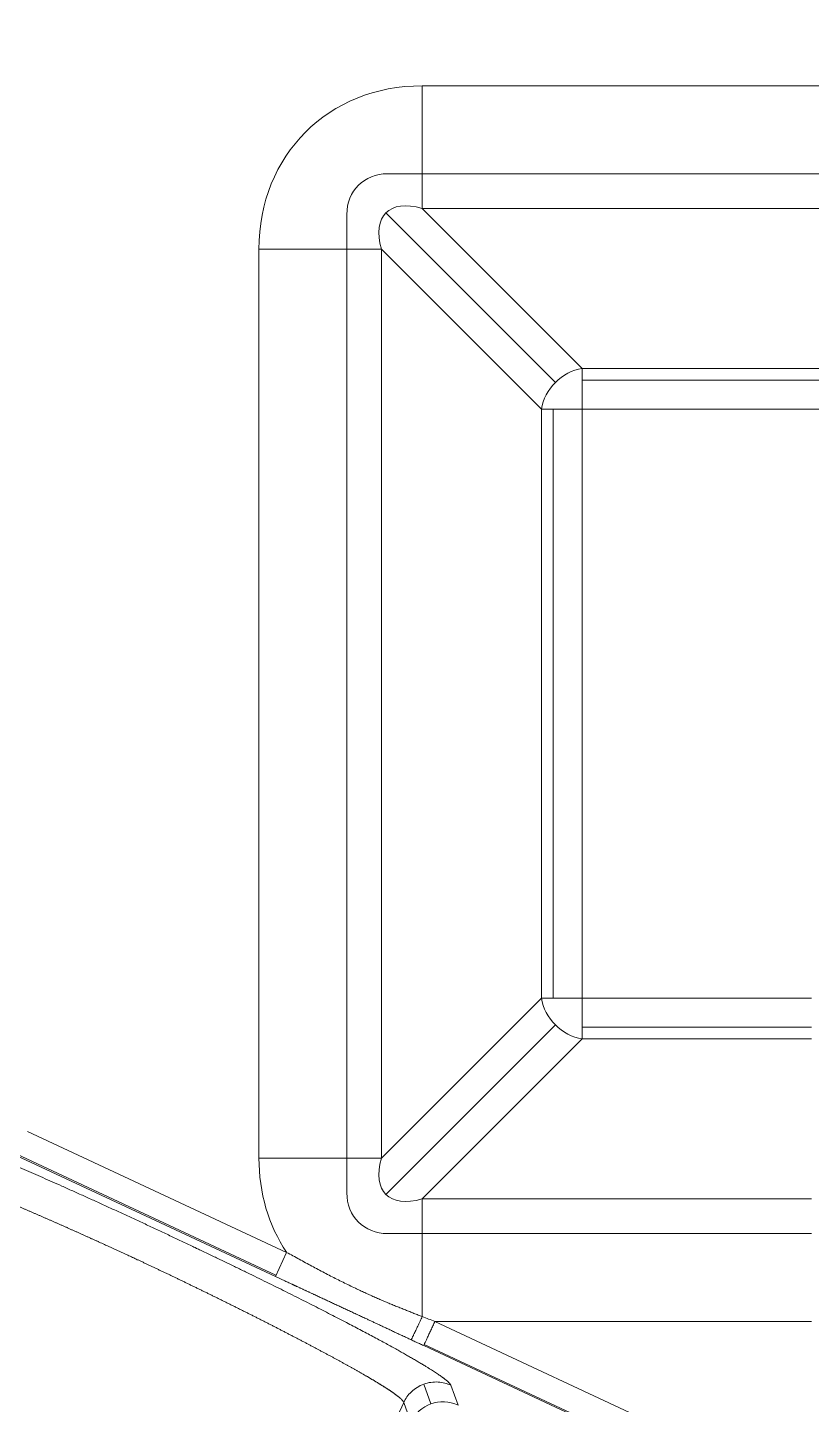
# Model space of a CAD drawing. Header units: millimetres. Extents: x 473 to 1051, y 289 to 609.
# Drawn here: x 654.75 to 663.62, y 430.92 to 446.5 of the extents above; entities that cross this region are included whole.
import ezdxf

# ---------------------------------------------------------------- set-up
doc = ezdxf.new("R2010")
doc.units = ezdxf.units.MM
doc.layers.add('core', color=7, linetype='Continuous', lineweight=20)

msp = doc.modelspace()

# ---------------------------------------------------------------- linework, layer by layer
at = {"layer": 'core', "lineweight": 13}
for p, q in [((669.497, 445.837), (659.216, 445.837)), ((659.216, 444.451), (659.216, 445.837)), ((658.823, 444.843), (669.89, 444.843)), ((660.723, 442.482), (658.804, 444.4)), ((659.216, 444.451), (669.497, 444.451)), ((659.216, 444.451), (661.027, 442.64)), ((658.361, 433.315), (658.361, 444.381)), ((657.367, 443.989), (657.367, 433.707)), ((657.367, 443.989), (658.754, 443.989)), ((658.754, 433.707), (658.754, 443.989)), ((660.565, 442.178), (658.754, 443.989)), ((667.686, 442.64), (661.027, 442.64)), ((661.027, 442.178), (661.027, 442.64)), ((667.686, 442.509), (661.027, 442.509)), ((660.565, 442.178), (660.565, 435.518)), ((660.565, 442.178), (661.027, 442.178)), ((660.696, 442.178), (660.696, 435.518)), ((661.027, 442.178), (667.686, 442.178)), ((661.027, 435.518), (661.027, 442.178)), ((658.754, 433.707), (660.565, 435.518)), ((661.027, 435.518), (660.565, 435.518)), ((661.027, 435.056), (661.027, 435.518)), ((663.622, 435.518), (661.027, 435.518)), ((660.723, 435.214), (658.804, 433.296)), ((661.027, 435.056), (659.216, 433.245)), ((663.622, 435.187), (661.027, 435.187)), ((661.027, 435.056), (663.622, 435.056)), ((654.747, 434.009), (657.68, 432.641)), ((654.62, 433.736), (657.553, 432.368)), ((657.559, 432.382), (654.626, 433.75)), ((658.754, 433.707), (657.367, 433.707)), ((659.216, 431.914), (659.216, 433.245)), ((663.622, 433.245), (659.216, 433.245)), ((658.823, 432.853), (663.622, 432.853)), ((659.359, 431.859), (662.898, 430.208)), ((659.359, 431.859), (663.622, 431.859)), ((659.232, 431.586), (662.133, 430.233)), ((659.238, 431.599), (662.317, 430.164)), ((659.314, 430.926), (659.233, 431.15)), ((659.54, 431.137), (659.621, 430.913)), ((656.322, 425.189), (659.006, 430.943)), ((659.087, 430.719), (659.006, 430.943))]:
    msp.add_line(p, q, dxfattribs=at)
at = {"layer": 'core', "lineweight": 18}
msp.add_line((657.553, 432.368), (657.68, 432.641), dxfattribs=at)
for radius, start, end in [(100.547, 306.63636, 233.36541), (99.038, 307.10125, 78.9399), (98.958, 307.11669, 78.9275)]:
    msp.add_arc((633.422, 459.219), radius, start, end, dxfattribs=at)
at = {"layer": 'core', "lineweight": 13}
for radius, start, end in [(100.107, 306.80958, 233.19042), (99.239, 307.05866, 79.0173), (99.048, 307.09926, 78.94197)]:
    msp.add_arc((633.422, 459.219), radius, start, end, dxfattribs=at)
for centre, major_axis, ratio, start_param, end_param in [((659.557, 443.647), (-1.665, 1.665), 0.854588, 5.576034, 6.990337), ((658.909, 444.296), (-0.416, 0.416), 0.854588, 5.576034, 6.990337), ((659.557, 443.647), (-0.753, 0.753), 0.472398, 5.576034, 6.990337), ((661.027, 442.178), (0.356, 0.356), 0.854588, 0.863645, 2.277948), ((661.027, 435.518), (-0.356, 0.356), 0.854588, 0.863645, 2.277948), ((633.422, 453.655), (0, 84.612), 0.999984, 3.370106, 4.481642), ((633.422, 453.651), (0, 84.914), 0.999984, 3.371907, 4.479839), ((659.557, 434.049), (-1.665, -1.665), 0.854588, 5.576034, 6.117363), ((659.557, 434.049), (0.753, 0.753), 0.472398, 2.434441, 3.848744), ((658.909, 433.4), (-0.416, -0.416), 0.854588, 5.576034, 6.990337), ((659.451, 430.549), (-0.378, -0.138), 0.997265, 3.92836, 5.496418)]:
    msp.add_ellipse(centre, major_axis=major_axis, ratio=ratio, start_param=start_param, end_param=end_param, dxfattribs=at)
at = {"layer": 'core', "lineweight": 18}
for points, degree, knots in [([(652.62, 434.364), (652.649, 434.372), (652.82, 434.333), (653.111, 434.235), (653.508, 434.084), (653.996, 433.885), (654.56, 433.645), (654.869, 433.509), (655.479, 433.24), (656.16, 432.923)], 2, [0, 0, 0, 0.125, 0.25, 0.375, 0.5, 0.625, 0.75, 0.75, 1, 1, 1]), ([(656.16, 432.923), (656.501, 432.763), (657.137, 432.459), (657.741, 432.162), (658.288, 431.884), (658.754, 431.638), (659.124, 431.431), (659.256, 431.351), (659.515, 431.192), (659.54, 431.137)], 2, [0, 0, 0, 0.125, 0.25, 0.375, 0.5, 0.625, 0.75, 0.75, 1, 1, 1]), ([(659.216, 431.914), (659.2, 431.92), (659.169, 431.932), (659.121, 431.951), (659.073, 431.97), (659.024, 431.989), (658.975, 432.009), (658.925, 432.029), (658.875, 432.049), (658.825, 432.07), (658.773, 432.092), (658.722, 432.114), (658.67, 432.137), (658.617, 432.161), (658.565, 432.185), (658.512, 432.209), (658.453, 432.237), (658.389, 432.268), (658.319, 432.302), (658.249, 432.337), (658.178, 432.373), (658.107, 432.41), (658.036, 432.447), (657.965, 432.485), (657.894, 432.524), (657.823, 432.563), (657.752, 432.602), (657.704, 432.628), (657.68, 432.641)], 3, [0, 0, 0, 0, 0.02962, 0.059618, 0.089995, 0.120754, 0.151895, 0.183417, 0.21532, 0.247602, 0.280263, 0.313296, 0.346693, 0.380443, 0.414539, 0.448968, 0.483715, 0.529058, 0.574839, 0.621013, 0.66754, 0.714382, 0.761497, 0.80884, 0.856377, 0.904092, 0.951971, 1, 1, 1, 1]), ([(659.089, 431.652), (658.891, 431.745), (658.714, 431.828), (658.551, 431.904), (658.349, 431.998), (658.159, 432.086), (657.97, 432.174), (657.868, 432.222), (657.765, 432.269), (657.717, 432.292), (657.553, 432.368)], 2, [0, 0, 0, 0.25, 0.25, 0.5, 0.5, 0.75, 0.75, 0.875, 0.875, 1, 1, 1])]:
    msp.add_open_spline(points, degree=degree, knots=knots, dxfattribs=at)
at = {"layer": 'core', "lineweight": 13}
for points, knots in [([(652.704, 371.417), (653.182, 371.529), (653.659, 371.645), (654.61, 371.886), (655.56, 372.135), (656.504, 372.4), (657.211, 372.605), (657.447, 372.675), (657.917, 372.816), (658.151, 372.887), (660.259, 373.539), (662.107, 374.182), (665.752, 375.594), (667.548, 376.363), (670.205, 377.61), (671.085, 378.042), (672.176, 378.601), (672.393, 378.714), (672.828, 378.941), (673.478, 379.285), (674.122, 379.637), (676.257, 380.827), (677.923, 381.833), (681.173, 383.952), (684.343, 386.178), (687.352, 388.615), (690.28, 391.159), (691.704, 392.484), (693.777, 394.552), (694.458, 395.256), (695.798, 396.69), (696.454, 397.416), (698.379, 399.624), (699.605, 401.134), (701.945, 404.226), (704.174, 407.392), (706.181, 410.705), (708.077, 414.091), (708.968, 415.821), (710.012, 418.03), (710.319, 418.697), (710.619, 419.368), (710.817, 419.817), (710.915, 420.042), (711.399, 421.168), (711.771, 422.075), (712.837, 424.81), (713.483, 426.655), (714.646, 430.389), (715.164, 432.277), (715.616, 434.187)], [0, 0, 0, 0, 0.015625, 0.015625, 0.03125, 0.046875, 0.046875, 0.054688, 0.054688, 0.0625, 0.0625, 0.125, 0.125, 0.1875, 0.1875, 0.21875, 0.21875, 0.226563, 0.226563, 0.234375, 0.25, 0.25, 0.3125, 0.3125, 0.375, 0.4375, 0.4375, 0.5, 0.5, 0.53125, 0.53125, 0.5625, 0.5625, 0.625, 0.625, 0.6875, 0.75, 0.75, 0.8125, 0.8125, 0.828125, 0.835938, 0.835938, 0.84375, 0.84375, 0.875, 0.875, 0.9375, 0.9375, 1, 1, 1, 1]), ([(655.99, 432.558), (655.981, 432.563), (655.963, 432.571), (655.936, 432.584), (655.909, 432.596), (655.882, 432.609), (655.855, 432.621), (655.827, 432.634), (655.799, 432.647), (655.772, 432.66), (655.744, 432.672), (655.716, 432.685), (655.688, 432.698), (655.659, 432.711), (655.631, 432.724), (655.603, 432.737), (655.574, 432.75), (655.545, 432.763), (655.516, 432.776), (655.487, 432.789), (655.458, 432.802), (655.429, 432.815), (655.4, 432.828), (655.371, 432.841), (655.342, 432.855), (655.312, 432.868), (655.283, 432.881), (655.253, 432.894), (655.223, 432.907), (655.194, 432.921), (655.164, 432.934), (655.134, 432.947), (655.104, 432.96), (655.074, 432.973), (655.044, 432.987), (655.014, 433), (654.984, 433.013), (654.954, 433.026), (654.924, 433.039), (654.893, 433.053), (654.863, 433.066), (654.833, 433.079), (654.803, 433.092), (654.772, 433.105), (654.742, 433.118), (654.712, 433.131), (654.682, 433.144), (654.652, 433.157), (654.621, 433.17), (654.591, 433.183), (654.561, 433.196), (654.531, 433.209), (654.501, 433.222), (654.471, 433.234), (654.441, 433.247), (654.411, 433.26), (654.381, 433.272), (654.351, 433.285), (654.322, 433.297), (654.292, 433.31), (654.263, 433.322), (654.233, 433.335), (654.204, 433.347), (654.175, 433.359), (654.145, 433.371), (654.116, 433.383), (654.088, 433.395), (654.059, 433.407), (654.03, 433.418), (654.002, 433.43), (653.973, 433.442), (653.945, 433.453), (653.917, 433.464), (653.889, 433.476), (653.862, 433.487), (653.834, 433.498), (653.807, 433.509), (653.78, 433.52), (653.753, 433.53), (653.726, 433.541), (653.7, 433.551), (653.674, 433.562), (653.648, 433.572), (653.622, 433.582), (653.597, 433.592), (653.571, 433.602), (653.546, 433.611), (653.522, 433.621), (653.497, 433.63), (653.473, 433.639), (653.449, 433.648), (653.426, 433.657), (653.403, 433.665), (653.38, 433.674), (653.357, 433.682), (653.335, 433.69), (653.313, 433.698), (653.292, 433.706), (653.27, 433.714), (653.25, 433.721), (653.229, 433.728), (653.209, 433.735), (653.189, 433.742), (653.17, 433.748), (653.151, 433.755), (653.133, 433.761), (653.115, 433.767), (653.097, 433.772), (653.08, 433.778), (653.063, 433.783), (653.047, 433.788), (653.031, 433.793), (653.016, 433.797), (653.001, 433.802), (652.986, 433.806), (652.973, 433.809), (652.959, 433.813), (652.946, 433.816), (652.934, 433.819), (652.922, 433.822), (652.911, 433.824), (652.9, 433.826), (652.889, 433.828), (652.88, 433.83), (652.871, 433.831), (652.862, 433.832), (652.854, 433.833), (652.846, 433.834), (652.84, 433.834), (652.833, 433.834), (652.828, 433.833), (652.822, 433.832), (652.818, 433.831), (652.815, 433.83), (652.814, 433.83)], [0, 0, 0, 0, 0.005692, 0.011413, 0.017163, 0.022941, 0.028748, 0.034583, 0.040448, 0.046341, 0.052262, 0.058213, 0.064192, 0.070199, 0.076236, 0.082301, 0.088395, 0.094517, 0.100668, 0.106848, 0.113057, 0.119294, 0.12556, 0.131855, 0.138179, 0.144531, 0.150912, 0.157322, 0.16376, 0.170227, 0.176723, 0.183248, 0.189801, 0.196383, 0.202994, 0.209634, 0.216302, 0.222999, 0.229725, 0.23648, 0.243263, 0.250075, 0.256916, 0.263786, 0.270684, 0.277612, 0.284568, 0.291552, 0.298566, 0.305608, 0.312679, 0.319779, 0.326907, 0.334065, 0.341251, 0.348466, 0.355709, 0.362982, 0.370283, 0.377613, 0.384972, 0.39236, 0.399776, 0.407221, 0.414695, 0.422198, 0.42973, 0.43729, 0.444879, 0.452497, 0.460144, 0.467819, 0.475524, 0.483257, 0.491019, 0.49881, 0.506629, 0.514478, 0.522355, 0.530261, 0.538196, 0.54616, 0.554152, 0.562173, 0.570223, 0.578302, 0.58641, 0.594547, 0.602712, 0.610906, 0.619129, 0.627381, 0.635662, 0.643971, 0.65231, 0.660677, 0.669073, 0.677498, 0.685951, 0.694434, 0.702945, 0.711485, 0.720054, 0.728652, 0.737279, 0.745934, 0.754619, 0.763332, 0.772074, 0.780845, 0.789645, 0.798473, 0.807331, 0.816217, 0.825132, 0.834076, 0.843049, 0.85205, 0.861081, 0.87014, 0.879228, 0.888345, 0.897491, 0.906666, 0.915869, 0.925102, 0.934363, 0.943653, 0.952972, 0.96232, 0.971697, 0.981102, 0.990537, 1, 1, 1, 1]), ([(659.006, 430.943), (659.005, 430.944), (659.005, 430.945), (659.004, 430.948), (659.003, 430.95), (659.001, 430.953), (658.999, 430.955), (658.997, 430.958), (658.995, 430.961), (658.993, 430.964), (658.99, 430.967), (658.987, 430.97), (658.984, 430.974), (658.981, 430.977), (658.977, 430.98), (658.974, 430.984), (658.97, 430.988), (658.965, 430.991), (658.961, 430.995), (658.956, 430.999), (658.952, 431.003), (658.947, 431.007), (658.941, 431.011), (658.936, 431.016), (658.93, 431.02), (658.924, 431.025), (658.918, 431.029), (658.912, 431.034), (658.906, 431.038), (658.899, 431.043), (658.892, 431.048), (658.885, 431.053), (658.878, 431.058), (658.871, 431.063), (658.863, 431.068), (658.855, 431.074), (658.847, 431.079), (658.839, 431.084), (658.831, 431.09), (658.822, 431.095), (658.814, 431.101), (658.805, 431.107), (658.796, 431.112), (658.787, 431.118), (658.777, 431.124), (658.768, 431.13), (658.758, 431.136), (658.748, 431.142), (658.738, 431.148), (658.728, 431.155), (658.718, 431.161), (658.707, 431.167), (658.696, 431.174), (658.686, 431.18), (658.675, 431.187), (658.664, 431.194), (658.652, 431.2), (658.641, 431.207), (658.629, 431.214), (658.618, 431.221), (658.606, 431.228), (658.594, 431.235), (658.582, 431.242), (658.57, 431.249), (658.557, 431.256), (658.545, 431.263), (658.532, 431.27), (658.519, 431.278), (658.507, 431.285), (658.493, 431.292), (658.48, 431.3), (658.467, 431.307), (658.454, 431.315), (658.44, 431.322), (658.427, 431.33), (658.413, 431.338), (658.399, 431.345), (658.385, 431.353), (658.371, 431.361), (658.357, 431.369), (658.343, 431.377), (658.328, 431.385), (658.314, 431.393), (658.299, 431.401), (658.284, 431.409), (658.27, 431.417), (658.255, 431.425), (658.24, 431.433), (658.225, 431.441), (658.21, 431.449), (658.194, 431.458), (658.179, 431.466), (658.164, 431.474), (658.148, 431.483), (658.132, 431.491), (658.117, 431.499), (658.101, 431.508), (658.085, 431.516), (658.069, 431.525), (658.053, 431.533), (658.037, 431.542), (658.021, 431.55), (658.005, 431.559), (657.989, 431.568), (657.972, 431.576), (657.956, 431.585), (657.939, 431.594), (657.923, 431.602), (657.906, 431.611), (657.89, 431.62), (657.873, 431.629), (657.856, 431.637), (657.839, 431.646), (657.823, 431.655), (657.806, 431.664), (657.789, 431.673), (657.772, 431.681), (657.755, 431.69), (657.737, 431.699), (657.72, 431.708), (657.703, 431.717), (657.686, 431.726), (657.668, 431.735), (657.651, 431.744), (657.634, 431.753), (657.616, 431.762), (657.599, 431.771), (657.581, 431.78), (657.564, 431.789), (657.546, 431.798), (657.529, 431.807), (657.511, 431.816), (657.494, 431.825), (657.476, 431.834), (657.458, 431.843), (657.44, 431.852), (657.423, 431.861), (657.405, 431.87), (657.387, 431.879), (657.369, 431.888), (657.352, 431.897), (657.334, 431.906), (657.316, 431.915), (657.298, 431.924), (657.28, 431.933), (657.262, 431.942), (657.244, 431.951), (657.227, 431.959), (657.209, 431.968), (657.191, 431.977), (657.173, 431.986), (657.155, 431.995), (657.137, 432.004), (657.119, 432.013), (657.101, 432.022), (657.083, 432.031), (657.065, 432.04), (657.047, 432.049), (657.029, 432.058), (657.011, 432.067), (656.993, 432.076), (656.976, 432.085), (656.958, 432.093), (656.94, 432.102), (656.922, 432.111), (656.904, 432.12), (656.886, 432.129), (656.868, 432.137), (656.85, 432.146), (656.832, 432.155), (656.815, 432.164), (656.797, 432.173), (656.779, 432.181), (656.761, 432.19), (656.743, 432.199), (656.726, 432.207), (656.708, 432.216), (656.69, 432.225), (656.673, 432.233), (656.655, 432.242), (656.637, 432.25), (656.62, 432.259), (656.602, 432.267), (656.584, 432.276), (656.567, 432.284), (656.549, 432.293), (656.532, 432.301), (656.514, 432.31), (656.497, 432.318), (656.48, 432.327), (656.462, 432.335), (656.445, 432.343), (656.427, 432.352), (656.41, 432.36), (656.393, 432.368), (656.376, 432.376), (656.359, 432.385), (656.341, 432.393), (656.324, 432.401), (656.307, 432.409), (656.29, 432.417), (656.273, 432.425), (656.256, 432.433), (656.239, 432.441), (656.222, 432.449), (656.205, 432.457), (656.189, 432.465), (656.172, 432.473), (656.155, 432.481), (656.138, 432.489), (656.122, 432.497), (656.105, 432.505), (656.089, 432.512), (656.072, 432.52), (656.056, 432.528), (656.039, 432.536), (656.023, 432.543), (656.006, 432.551), (655.996, 432.556), (655.99, 432.558)], [0, 0, 0, 0, 0.00576, 0.011509, 0.017248, 0.022976, 0.028693, 0.034399, 0.040095, 0.04578, 0.051455, 0.057119, 0.062772, 0.068414, 0.074046, 0.079667, 0.085278, 0.090877, 0.096466, 0.102045, 0.107612, 0.11317, 0.118716, 0.124252, 0.129777, 0.135291, 0.140795, 0.146288, 0.15177, 0.157242, 0.162703, 0.168153, 0.173592, 0.179021, 0.18444, 0.189847, 0.195244, 0.20063, 0.206006, 0.211371, 0.216725, 0.222069, 0.227402, 0.232724, 0.238035, 0.243336, 0.248627, 0.253906, 0.259175, 0.264433, 0.269681, 0.274918, 0.280144, 0.285359, 0.290564, 0.295758, 0.300942, 0.306115, 0.311277, 0.316428, 0.321569, 0.326699, 0.331819, 0.336928, 0.342026, 0.347113, 0.35219, 0.357256, 0.362312, 0.367356, 0.372391, 0.377414, 0.382427, 0.387429, 0.392421, 0.397401, 0.402372, 0.407331, 0.41228, 0.417218, 0.422146, 0.427062, 0.431969, 0.436864, 0.441749, 0.446623, 0.451487, 0.456339, 0.461182, 0.466013, 0.470834, 0.475644, 0.480444, 0.485233, 0.490011, 0.494779, 0.499535, 0.504282, 0.509017, 0.513742, 0.518456, 0.52316, 0.527853, 0.532535, 0.537207, 0.541868, 0.546518, 0.551158, 0.555787, 0.560405, 0.565013, 0.56961, 0.574196, 0.578772, 0.583337, 0.587892, 0.592435, 0.596969, 0.601491, 0.606003, 0.610504, 0.614994, 0.619474, 0.623943, 0.628402, 0.63285, 0.637287, 0.641714, 0.64613, 0.650535, 0.65493, 0.659314, 0.663687, 0.66805, 0.672402, 0.676743, 0.681074, 0.685394, 0.689703, 0.694002, 0.69829, 0.702568, 0.706835, 0.711091, 0.715336, 0.719571, 0.723796, 0.728009, 0.732212, 0.736405, 0.740586, 0.744757, 0.748918, 0.753068, 0.757207, 0.761335, 0.765453, 0.76956, 0.773657, 0.777743, 0.781818, 0.785883, 0.789937, 0.79398, 0.798013, 0.802035, 0.806047, 0.810048, 0.814038, 0.818017, 0.821986, 0.825945, 0.829892, 0.833829, 0.837756, 0.841672, 0.845577, 0.849471, 0.853355, 0.857228, 0.861091, 0.864943, 0.868784, 0.872615, 0.876435, 0.880245, 0.884044, 0.887832, 0.89161, 0.895377, 0.899133, 0.902879, 0.906614, 0.910338, 0.914052, 0.917755, 0.921448, 0.92513, 0.928801, 0.932462, 0.936112, 0.939752, 0.943381, 0.946999, 0.950607, 0.954204, 0.95779, 0.961366, 0.964931, 0.968486, 0.97203, 0.975563, 0.979086, 0.982598, 0.9861, 0.989591, 0.993071, 0.996541, 1, 1, 1, 1]), ([(659.232, 431.586), (659.232, 431.586), (659.233, 431.589), (659.237, 431.596), (659.239, 431.602), (659.246, 431.616), (659.25, 431.625), (659.26, 431.645), (659.265, 431.657), (659.277, 431.684), (659.284, 431.698), (659.298, 431.729), (659.306, 431.745), (659.321, 431.777), (659.329, 431.794), (659.344, 431.827), (659.352, 431.843), (659.359, 431.859)], [0, 0, 0, 0, 0.125, 0.125, 0.25, 0.25, 0.375, 0.375, 0.5, 0.5, 0.625, 0.625, 0.75, 0.75, 0.875, 0.875, 1, 1, 1, 1]), ([(659.006, 430.943), (659.025, 430.985), (659.084, 431.07), (659.228, 431.162), (659.398, 431.184), (659.497, 431.157), (659.54, 431.137)], [0, 0, 0, 0, 0.246388, 0.5, 0.753612, 1, 1, 1, 1])]:
    msp.add_open_spline(points, degree=3, knots=knots, dxfattribs=at)
msp.add_rational_spline([(659.089, 431.652), (659.095, 431.659), (659.146, 431.765), (659.216, 431.914)], [1.14417353673, 0.947067612219, 0.952065761513, 1.15916798461], degree=3, dxfattribs=at)
at = {"layer": 'core', "lineweight": 18}
for points in [[(659.216, 431.914), (659.264, 431.896), (659.311, 431.877), (659.359, 431.859)], [(659.089, 431.652), (659.104, 431.645), (659.136, 431.63), (659.184, 431.608), (659.216, 431.593), (659.232, 431.586)]]:
    msp.add_open_spline(points, degree=3, dxfattribs=at)

doc.saveas('drawing.dxf')
